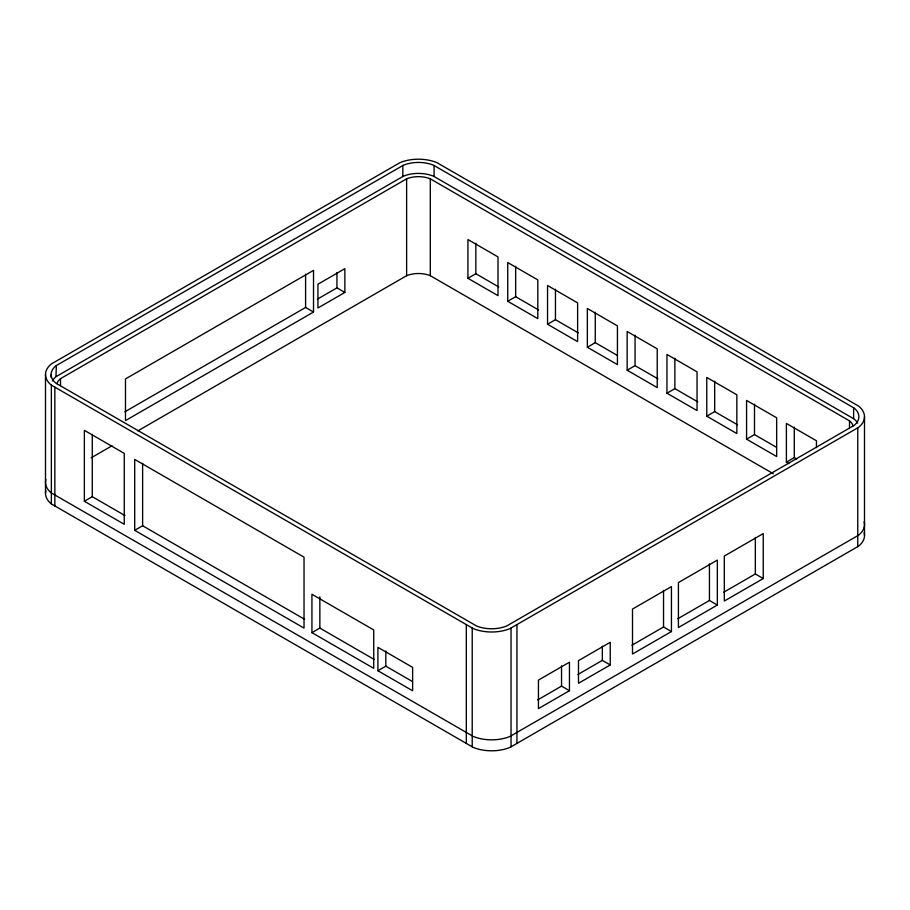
<?xml version="1.0" encoding="UTF-8"?>
<svg xmlns="http://www.w3.org/2000/svg" width="910" height="910" viewBox="0 0 910 910"><rect width="100%" height="100%" fill="white"/><g stroke="black" fill="none" stroke-linecap="round" stroke-linejoin="round"><path stroke-width="1.36" d="M56.374 365.513L55.931 365.82A26.037 15.038 0 0 0 53.861 381.256L55.806 383.121L476.533 625.978A26.037 15.038 0 0 0 506.722 625.978L854.069 425.436A26.037 15.038 0 0 0 854.069 408.01L433.558 165.222A26.037 15.038 0 0 0 403.369 165.222L56.374 365.513L55.931 376.786A26.037 15.038 0 0 0 52.348 380.926M51.358 385.123L473.28 628.617A31.657 18.28 0 0 0 509.975 628.617L858.642 427.313A31.657 18.28 0 0 0 858.642 406.133L436.811 162.583A31.657 18.28 0 0 0 400.116 162.583L51.358 363.943A31.657 18.28 0 0 0 51.358 385.123L51.358 503.924L473.28 747.417A31.657 18.28 0 0 0 509.975 747.417L858.642 546.114A31.657 18.28 0 0 0 864.125 532.703M56.374 376.478L403.369 176.199A26.037 15.038 0 0 1 433.558 176.199L854.069 418.975A26.037 15.038 0 0 1 857.652 423.116M56.966 383.679A20.43 11.796 0 0 1 60.504 378.662L406.622 178.838A20.43 11.796 0 0 1 430.305 178.838L849.496 420.852A20.43 11.796 0 0 1 853.034 425.869M317.374 299.174L336.939 287.867L344.856 292.44L344.856 268.677L317.943 284.216L317.943 307.978L344.856 292.44M124.943 411.764L305.601 307.466L313.518 312.039L313.518 270.361L125.489 378.924L125.489 420.591L313.518 312.039M91.193 457.81L112.055 445.763M137.831 430.885L406.622 275.696A20.43 11.796 0 0 1 430.305 275.696L773.272 473.712M467.933 278.301L498.009 295.659L498.009 256.916L467.933 239.546L467.933 278.301L475.85 273.728L498.703 286.923M84.357 501.262L124.26 524.297L124.26 453.385L84.357 430.339L84.357 501.262L92.274 496.689L124.92 515.538M507.734 301.278L537.81 318.637L537.81 279.893L507.734 262.535L507.734 301.278L515.651 296.705L538.504 309.9M134.703 530.325L304.031 628.082L304.031 557.17L134.703 459.413L134.703 530.325L142.62 525.752L304.577 619.266M547.547 324.256L577.622 341.625L577.622 302.882L547.547 285.512L547.547 324.256L555.453 319.694L578.316 332.889M587.348 347.245L617.424 364.603L617.424 325.86L587.348 308.501L587.348 347.245L595.265 342.672L616.912 355.173M627.161 370.222L657.225 387.592L657.225 348.837L627.161 331.479L627.161 370.222L635.066 365.661L657.93 378.856M666.962 393.211L697.037 410.569L697.037 371.826L666.962 354.456L666.962 393.211L674.879 388.638L697.731 401.833M311.937 632.655L373.726 668.327L373.726 629.947L311.937 594.276L311.937 632.655L319.854 628.082L374.374 659.557M706.774 416.188L736.838 433.547L736.838 394.803L706.774 377.445L706.774 416.188L714.68 411.616L737.544 424.811M746.575 439.166L776.651 456.536L776.651 417.792L746.575 400.423L746.575 439.166L754.492 434.605L776.139 447.106M377.912 670.738L412.628 690.781L412.628 667.383L377.912 647.34L377.912 670.738L385.829 666.165L412.162 681.374M816.452 447.686L816.452 440.77L786.388 423.412L786.388 462.155L794.293 457.582L796.705 458.97M577.907 674.492L602.329 660.387L610.246 664.948L610.246 642.289L578.487 660.626L578.487 683.285L610.246 664.948M631.904 645.247L663.538 626.979L671.443 631.551L671.443 586.597L632.507 609.074L632.507 654.028L671.443 631.551M677.802 618.743L709.436 600.486L717.353 605.048L717.353 560.094L678.416 582.571L678.416 627.536L717.353 605.048M723.7 592.251L755.334 573.982L763.251 578.555L763.251 533.59L724.314 556.067L724.314 601.032L763.251 578.555M537.673 699.915L561.538 686.129L569.455 690.701L569.455 662.196L538.436 680.1L538.436 708.617L569.455 690.701M786.388 462.155L788.788 463.543M864.5 416.723L864.5 535.524M857.766 427.927L857.766 546.717M853.625 407.703L853.625 418.668M849.496 420.852L849.496 427.871M794.293 427.143L794.293 457.582M755.334 537.457L755.334 573.982M754.492 404.154L754.492 434.605M714.68 381.176L714.68 411.616M709.436 563.95L709.436 600.486M674.879 358.199L674.879 388.638M663.538 590.454L663.538 626.979M635.066 335.21L635.066 365.661M602.329 646.225L602.329 660.387M595.265 312.232L595.265 342.672M561.538 665.767L561.538 686.129M555.453 289.243L555.453 319.694M516.948 624.692L516.948 743.481M515.651 266.266L515.651 296.705M511.033 628.105L511.033 746.905M475.85 243.288L475.85 273.728M472.222 628.105L472.222 746.905M466.307 624.692L466.307 743.481M434.081 165.483L434.081 176.449M430.305 178.838L430.305 275.696M406.622 178.838L406.622 275.696M402.834 165.483L402.834 176.449M385.829 651.037L385.829 666.165M336.939 272.5L336.939 287.867M319.854 596.812L319.854 628.082M305.601 274.126L305.601 307.466M142.62 463.349L142.62 525.752M92.274 434.286L92.274 496.689M60.504 378.662L60.504 385.681M54.85 387.137L54.85 505.937M51.108 374.533L51.108 377.275M45.5 374.533L45.5 493.322M864.125 521.737A31.657 18.28 0 0 1 858.642 535.148L509.975 736.452A31.657 18.28 0 0 1 473.28 736.452L51.358 492.958A31.657 18.28 0 0 1 45.875 479.547M51.358 503.924A31.657 18.28 0 0 1 45.875 490.513"/></g></svg>
